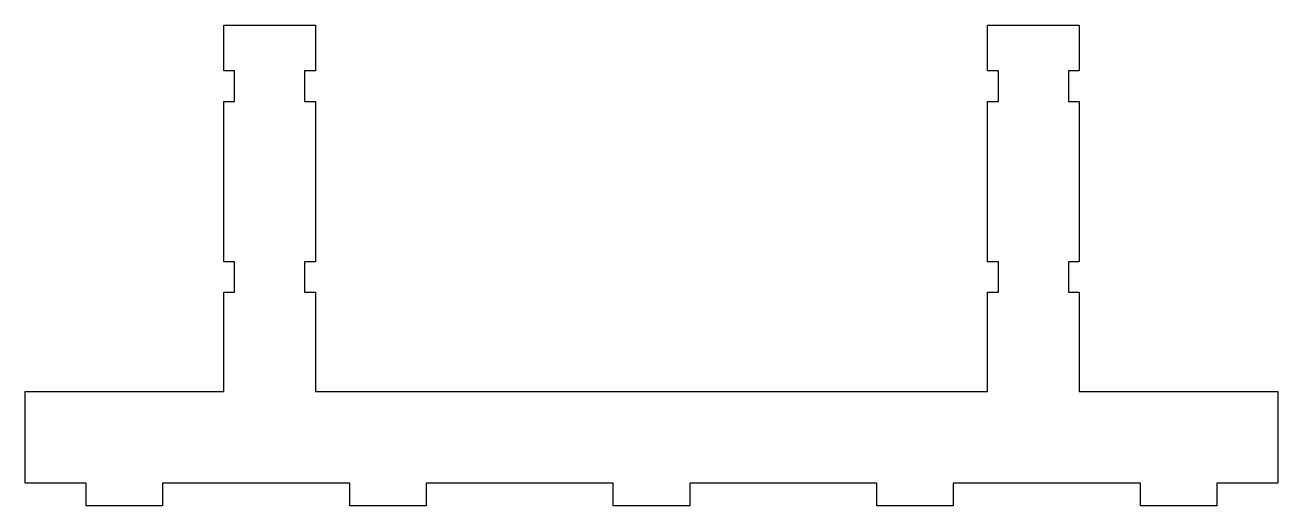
# Model space of a CAD drawing. Header units: millimetres. Extents: x 0 to 164, y 0 to 63.
import ezdxf

# ---------------------------------------------------------------- set-up
doc = ezdxf.new("R2010")
doc.units = ezdxf.units.MM
doc.layers.add('CUT', color=1, linetype='Continuous')

msp = doc.modelspace()

# ---------------------------------------------------------------- linework, layer by layer
at = {"layer": 'CUT'}
msp.add_lwpolyline([(18, 0), (8, 0), (8, 3), (0, 3), (0, 15), (26, 15), (26, 28), (27.4, 28), (27.4, 32), (26, 32), (26, 53), (27.4, 53), (27.4, 57), (26, 57), (26, 63), (38, 63), (38, 57), (36.6, 57), (36.6, 53), (38, 53), (38, 32), (36.6, 32), (36.6, 28), (38, 28), (38, 15), (126, 15), (126, 28), (127.4, 28), (127.4, 32), (126, 32), (126, 53), (127.4, 53), (127.4, 57), (126, 57), (126, 63), (138, 63), (138, 57), (136.6, 57), (136.6, 53), (138, 53), (138, 32), (136.6, 32), (136.6, 28), (138, 28), (138, 15), (164, 15), (164, 3), (156, 3), (156, 0), (146, 0), (146, 3), (138, 3), (126, 3), (121.5, 3), (121.5, 0), (111.5, 0), (111.5, 3), (87, 3), (87, 0), (77, 0), (77, 3), (52.5, 3), (52.5, 0), (42.5, 0), (42.5, 3), (38, 3), (26, 3), (18, 3)], close=True, dxfattribs=at)

doc.saveas('drawing.dxf')
